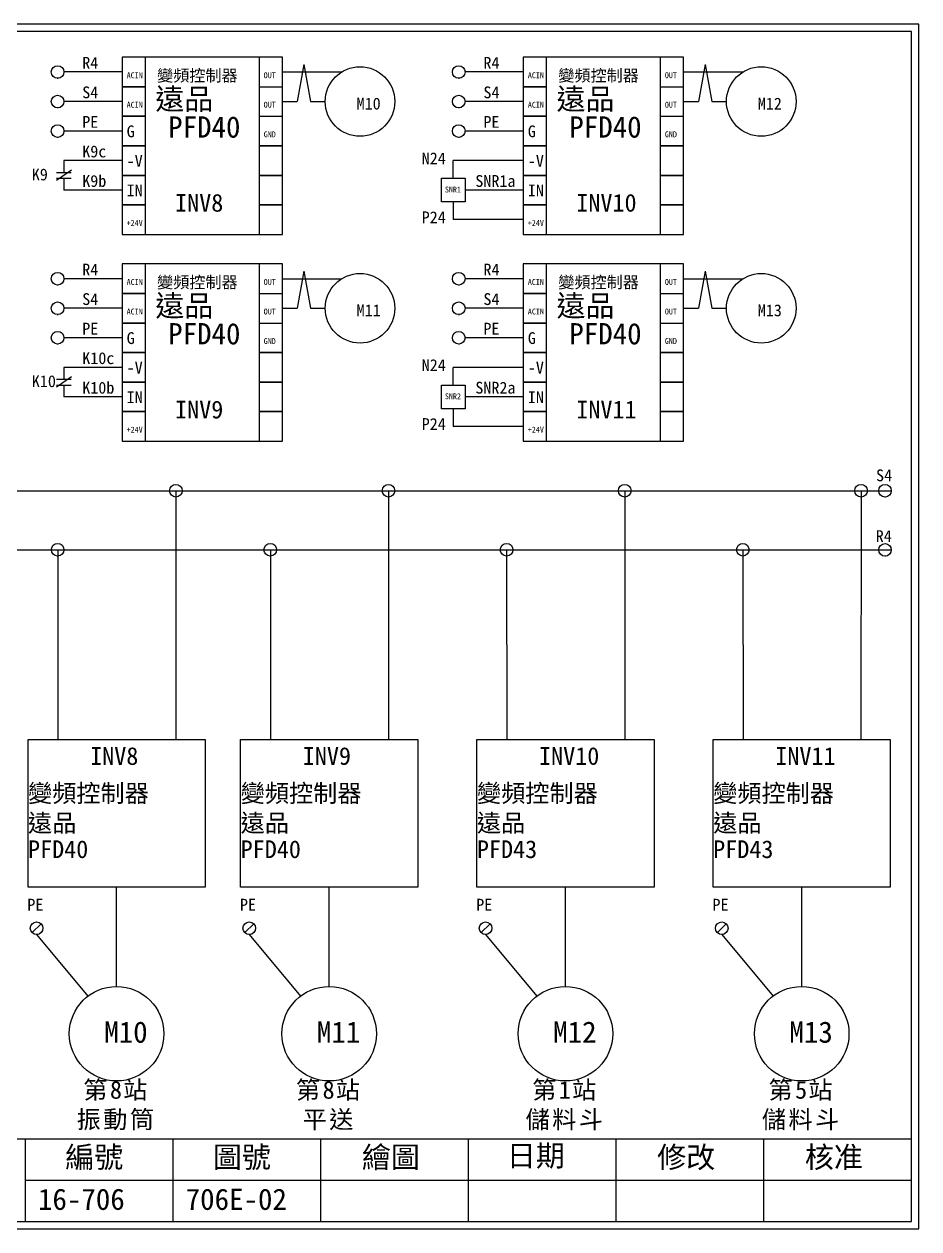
# Model space of a CAD drawing. Extents: x 10 to 297, y 3 to 207.
# Drawn here: x 145.5 to 297, y 3 to 207 of the extents above; entities that cross this region are included whole.
import ezdxf

# ---------------------------------------------------------------- set-up
doc = ezdxf.new("R2010")
doc.units = 0
doc.layers.get('0').update_dxf_attribs({"linetype": 'CONTINUOUS'})
doc.layers.add('圖框層', color=7, linetype='CONTINUOUS')
doc.layers.add('標尺寸層', color=3, linetype='CONTINUOUS')
doc.styles.add('STSL', font='kaiu.ttf')
doc.styles.add('標楷體', font='kaiu.ttf')

msp = doc.modelspace()

# ---------------------------------------------------------------- linework, layer by layer
at = {"color": 7}
for p, q in [((189.24, 201.36), (162.1, 201.36)), ((162.1, 201.36), (162.1, 196.36)), ((166.04, 196.36), (166.04, 201.36)), ((185.3, 201.36), (185.3, 196.36)), ((189.24, 196.36), (189.24, 201.36)), ((257.16, 201.36), (230.02, 201.36)), ((230.02, 201.36), (230.02, 196.36)), ((233.96, 196.36), (233.96, 201.36)), ((253.22, 201.36), (253.22, 196.36)), ((257.16, 196.36), (257.16, 201.36)), ((162.1, 196.36), (166.04, 196.36)), ((162.1, 196.36), (162.1, 191.36)), ((166.04, 191.36), (166.04, 196.36)), ((185.3, 196.36), (189.24, 196.36)), ((185.3, 196.36), (185.3, 191.36)), ((189.24, 191.36), (189.24, 196.36)), ((230.02, 196.36), (233.96, 196.36)), ((230.02, 196.36), (230.02, 191.36)), ((233.96, 191.36), (233.96, 196.36)), ((253.22, 196.36), (257.16, 196.36)), ((253.22, 196.36), (253.22, 191.36)), ((257.16, 191.36), (257.16, 196.36)), ((162.1, 191.36), (166.04, 191.36)), ((162.1, 191.36), (162.1, 186.36)), ((166.04, 186.36), (166.04, 191.36)), ((185.3, 191.36), (189.24, 191.36)), ((185.3, 191.36), (185.3, 186.36)), ((189.24, 186.36), (189.24, 191.36)), ((230.02, 191.36), (233.96, 191.36)), ((230.02, 191.36), (230.02, 186.36)), ((233.96, 186.36), (233.96, 191.36)), ((253.22, 191.36), (257.16, 191.36)), ((253.22, 191.36), (253.22, 186.36)), ((257.16, 186.36), (257.16, 191.36)), ((162.1, 186.36), (166.04, 186.36)), ((162.1, 186.36), (162.1, 181.36)), ((166.04, 181.36), (166.04, 186.36)), ((185.3, 186.36), (189.24, 186.36)), ((185.3, 186.36), (189.24, 186.36)), ((185.3, 186.36), (185.3, 181.36)), ((189.24, 181.36), (189.24, 186.36)), ((230.02, 186.36), (233.96, 186.36)), ((230.02, 186.36), (230.02, 181.36)), ((233.96, 181.36), (233.96, 186.36)), ((253.22, 186.36), (257.16, 186.36)), ((253.22, 186.36), (257.16, 186.36)), ((253.22, 186.36), (253.22, 181.36)), ((257.16, 181.36), (257.16, 186.36)), ((162.1, 181.36), (166.04, 181.36)), ((162.1, 181.36), (162.1, 176.36)), ((166.04, 176.36), (166.04, 181.36)), ((185.3, 181.36), (189.24, 181.36)), ((185.3, 181.36), (185.3, 176.36)), ((189.24, 176.36), (189.24, 181.36)), ((230.02, 181.36), (233.96, 181.36)), ((230.02, 181.36), (230.02, 176.36)), ((233.96, 176.36), (233.96, 181.36)), ((253.22, 181.36), (257.16, 181.36)), ((253.22, 181.36), (253.22, 176.36)), ((257.16, 176.36), (257.16, 181.36)), ((162.1, 176.36), (166.04, 176.36)), ((162.1, 176.36), (166.04, 176.36)), ((162.1, 176.36), (162.1, 171.36)), ((166.04, 171.36), (166.04, 176.36)), ((185.3, 176.36), (189.24, 176.36)), ((185.3, 176.36), (189.24, 176.36)), ((185.3, 176.36), (185.3, 171.36)), ((189.24, 171.36), (189.24, 176.36)), ((230.02, 176.36), (233.96, 176.36)), ((230.02, 176.36), (233.96, 176.36)), ((230.02, 176.36), (230.02, 171.36)), ((233.96, 171.36), (233.96, 176.36)), ((253.22, 176.36), (257.16, 176.36)), ((253.22, 176.36), (257.16, 176.36)), ((253.22, 176.36), (253.22, 171.36)), ((257.16, 171.36), (257.16, 176.36)), ((162.1, 171.36), (166.04, 171.36)), ((185.3, 171.36), (189.24, 171.36)), ((230.02, 171.36), (233.96, 171.36)), ((253.22, 171.36), (257.16, 171.36)), ((189.24, 166.36), (162.1, 166.36)), ((162.1, 166.36), (162.1, 161.36)), ((166.04, 161.36), (166.04, 166.36)), ((185.3, 166.36), (185.3, 161.36)), ((189.24, 161.36), (189.24, 166.36)), ((257.16, 166.36), (230.02, 166.36)), ((230.02, 166.36), (230.02, 161.36)), ((233.96, 161.36), (233.96, 166.36)), ((253.22, 166.36), (253.22, 161.36)), ((257.16, 161.36), (257.16, 166.36)), ((162.1, 161.36), (166.04, 161.36)), ((162.1, 161.36), (162.1, 156.36)), ((166.04, 156.36), (166.04, 161.36)), ((185.3, 161.36), (189.24, 161.36)), ((185.3, 161.36), (185.3, 156.36)), ((189.24, 156.36), (189.24, 161.36)), ((230.02, 161.36), (233.96, 161.36)), ((230.02, 161.36), (230.02, 156.36)), ((233.96, 156.36), (233.96, 161.36)), ((253.22, 161.36), (257.16, 161.36)), ((253.22, 161.36), (253.22, 156.36)), ((257.16, 156.36), (257.16, 161.36)), ((162.1, 156.36), (166.04, 156.36)), ((162.1, 156.36), (162.1, 151.36)), ((166.04, 151.36), (166.04, 156.36)), ((185.3, 156.36), (189.24, 156.36)), ((185.3, 156.36), (185.3, 151.36)), ((189.24, 151.36), (189.24, 156.36)), ((230.02, 156.36), (233.96, 156.36)), ((230.02, 156.36), (230.02, 151.36)), ((233.96, 151.36), (233.96, 156.36)), ((253.22, 156.36), (257.16, 156.36)), ((253.22, 156.36), (253.22, 151.36)), ((257.16, 151.36), (257.16, 156.36)), ((162.1, 151.36), (166.04, 151.36)), ((162.1, 151.36), (162.1, 146.36)), ((166.04, 146.36), (166.04, 151.36)), ((185.3, 151.36), (189.24, 151.36)), ((185.3, 151.36), (189.24, 151.36)), ((185.3, 151.36), (185.3, 146.36)), ((189.24, 146.36), (189.24, 151.36)), ((230.02, 151.36), (233.96, 151.36)), ((230.02, 151.36), (230.02, 146.36)), ((233.96, 146.36), (233.96, 151.36)), ((253.22, 151.36), (257.16, 151.36)), ((253.22, 151.36), (257.16, 151.36)), ((253.22, 151.36), (253.22, 146.36)), ((257.16, 146.36), (257.16, 151.36)), ((162.1, 146.36), (166.04, 146.36)), ((162.1, 146.36), (162.1, 141.36)), ((166.04, 141.36), (166.04, 146.36)), ((185.3, 146.36), (189.24, 146.36)), ((185.3, 146.36), (185.3, 141.36)), ((189.24, 141.36), (189.24, 146.36)), ((230.02, 146.36), (233.96, 146.36)), ((230.02, 146.36), (230.02, 141.36)), ((233.96, 141.36), (233.96, 146.36)), ((253.22, 146.36), (257.16, 146.36)), ((253.22, 146.36), (253.22, 141.36)), ((257.16, 141.36), (257.16, 146.36)), ((162.1, 141.36), (166.04, 141.36)), ((162.1, 141.36), (166.04, 141.36)), ((162.1, 141.36), (162.1, 136.36)), ((166.04, 136.36), (166.04, 141.36)), ((185.3, 141.36), (189.24, 141.36)), ((185.3, 141.36), (189.24, 141.36)), ((185.3, 141.36), (185.3, 136.36)), ((189.24, 136.36), (189.24, 141.36)), ((230.02, 141.36), (233.96, 141.36)), ((230.02, 141.36), (233.96, 141.36)), ((230.02, 141.36), (230.02, 136.36)), ((233.96, 136.36), (233.96, 141.36)), ((253.22, 141.36), (257.16, 141.36)), ((253.22, 141.36), (257.16, 141.36)), ((253.22, 141.36), (253.22, 136.36)), ((257.16, 136.36), (257.16, 141.36)), ((162.1, 136.36), (166.04, 136.36)), ((185.3, 136.36), (189.24, 136.36)), ((230.02, 136.36), (233.96, 136.36)), ((253.22, 136.36), (257.16, 136.36)), ((151.2, 117.96), (151.22, 85.87)), ((187.2, 117.96), (187.22, 85.87)), ((227.2, 117.96), (227.22, 85.87)), ((267.2, 117.96), (267.22, 85.87)), ((148.39, 54.67), (146.88, 53.16)), ((184.39, 54.67), (182.88, 53.16)), ((224.39, 54.67), (222.88, 53.16)), ((264.39, 54.67), (262.88, 53.16))]:
    msp.add_line(p, q, dxfattribs=at)
for centre, radius in [((151.17, 198.86), 1.07), ((219.09, 198.86), 1.07), ((151.17, 193.86), 1.07), ((219.09, 193.86), 1.07), ((151.17, 188.86), 1.07), ((219.09, 188.86), 1.07), ((151.17, 163.86), 1.07), ((219.09, 163.86), 1.07), ((151.17, 158.86), 1.07), ((219.09, 158.86), 1.07), ((151.17, 153.86), 1.07), ((219.09, 153.86), 1.07), ((171.2, 127.96), 1.07), ((207.2, 127.96), 1.07), ((247.2, 127.96), 1.07), ((287.2, 127.96), 1.07), ((291.26, 127.96), 1.07), ((151.19, 117.97), 1.07), ((187.19, 117.97), 1.07), ((227.19, 117.97), 1.07), ((267.19, 117.97), 1.07), ((291.26, 117.96), 1.07), ((147.63, 53.91), 1.07), ((183.63, 53.91), 1.07), ((223.63, 53.91), 1.07), ((263.63, 53.91), 1.07), ((161.16, 36.04), 8), ((197.16, 36.04), 8), ((237.16, 36.04), 8), ((277.16, 36.04), 8)]:
    msp.add_circle(centre, radius, dxfattribs=at)
at = {"layer": '圖框層', "color": 7}
for p, q in [((297, 206.97), (10, 206.97)), ((297, 3), (297, 206.97)), ((295.75, 205.72), (11.25, 205.72)), ((295.75, 4.25), (295.75, 205.72)), ((11.25, 18.25), (295.75, 18.25)), ((145.75, 4.25), (145.75, 18.25)), ((170.75, 4.25), (170.75, 18.25)), ((195.75, 4.25), (195.75, 18.25)), ((220.75, 4.25), (220.75, 18.25)), ((245.75, 4.25), (245.75, 18.25)), ((270.75, 4.25), (270.75, 18.25)), ((145.75, 11.25), (295.75, 11.25)), ((11.25, 4.25), (295.75, 4.25)), ((10, 3), (297, 3))]:
    msp.add_line(p, q, dxfattribs=at)
at = {"layer": '標尺寸層', "color": 7}
for p, q in [((166.04, 201.36), (162.1, 201.36)), ((192.87, 200.15), (191.74, 193.86)), ((192.87, 200.15), (193.99, 193.86)), ((233.96, 201.36), (230.02, 201.36)), ((260.79, 200.15), (259.67, 193.86)), ((260.79, 200.15), (261.92, 193.86)), ((162.1, 198.86), (152.24, 198.86)), ((189.24, 198.86), (199.27, 198.86)), ((230.02, 198.86), (220.16, 198.86)), ((257.16, 198.86), (267.2, 198.86)), ((151.17, 197.79), (151.17, 197.72)), ((166.04, 196.36), (162.1, 196.36)), ((219.09, 197.79), (219.09, 197.72)), ((233.96, 196.36), (230.02, 196.36)), ((162.1, 193.86), (152.24, 193.86)), ((189.24, 193.86), (191.74, 193.86)), ((193.99, 193.86), (196.5, 193.86)), ((230.02, 193.86), (220.16, 193.86)), ((257.16, 193.86), (259.67, 193.86)), ((261.92, 193.86), (264.42, 193.86)), ((151.17, 192.79), (151.17, 192.72)), ((219.09, 192.79), (219.09, 192.72)), ((166.04, 191.36), (162.1, 191.36)), ((166.04, 191.36), (162.1, 191.36)), ((233.96, 191.36), (230.02, 191.36)), ((233.96, 191.36), (230.02, 191.36)), ((151.17, 187.79), (151.17, 187.72)), ((162.1, 188.86), (152.24, 188.86)), ((219.09, 187.79), (219.09, 187.72)), ((230.02, 188.86), (220.16, 188.86)), ((166.04, 186.36), (162.1, 186.36)), ((189.24, 186.36), (185.3, 186.36)), ((233.96, 186.36), (230.02, 186.36)), ((257.16, 186.36), (253.22, 186.36)), ((162.1, 183.86), (152.24, 183.86)), ((152.24, 183.86), (152.24, 181.86)), ((218.16, 180.86), (218.16, 183.86)), ((230.02, 183.86), (218.16, 183.86)), ((153.51, 182.26), (150.98, 180.51)), ((150.99, 181.86), (153.49, 181.86)), ((150.99, 180.86), (153.49, 180.86)), ((152.24, 180.86), (152.24, 178.86)), ((166.04, 181.36), (162.1, 181.36)), ((189.24, 181.36), (185.3, 181.36)), ((216.16, 180.86), (220.16, 180.86)), ((216.16, 176.86), (216.16, 180.86)), ((220.16, 180.86), (220.16, 176.86)), ((233.96, 181.36), (230.02, 181.36)), ((257.16, 181.36), (253.22, 181.36)), ((162.1, 178.86), (152.24, 178.86)), ((230.02, 178.86), (220.16, 178.86)), ((166.04, 176.36), (162.1, 176.36)), ((189.24, 176.36), (185.3, 176.36)), ((220.16, 176.86), (216.16, 176.86)), ((218.16, 176.86), (218.16, 173.86)), ((233.96, 176.36), (230.02, 176.36)), ((257.16, 176.36), (253.22, 176.36)), ((230.02, 173.86), (218.16, 173.86)), ((162.1, 171.36), (189.24, 171.36)), ((230.02, 171.36), (257.16, 171.36)), ((166.04, 166.36), (162.1, 166.36)), ((233.96, 166.36), (230.02, 166.36)), ((162.1, 163.86), (152.24, 163.86)), ((189.24, 163.86), (199.27, 163.86)), ((192.87, 165.15), (191.74, 158.86)), ((192.87, 165.15), (193.99, 158.86)), ((230.02, 163.86), (220.16, 163.86)), ((257.16, 163.86), (267.2, 163.86)), ((260.79, 165.15), (259.67, 158.86)), ((260.79, 165.15), (261.92, 158.86)), ((151.17, 162.79), (151.17, 162.72)), ((166.04, 161.36), (162.1, 161.36)), ((219.09, 162.79), (219.09, 162.72)), ((233.96, 161.36), (230.02, 161.36)), ((151.17, 157.79), (151.17, 157.72)), ((162.1, 158.86), (152.24, 158.86)), ((189.24, 158.86), (191.74, 158.86)), ((193.99, 158.86), (196.5, 158.86)), ((219.09, 157.79), (219.09, 157.72)), ((230.02, 158.86), (220.16, 158.86)), ((257.16, 158.86), (259.67, 158.86)), ((261.92, 158.86), (264.42, 158.86)), ((166.04, 156.36), (162.1, 156.36)), ((166.04, 156.36), (162.1, 156.36)), ((233.96, 156.36), (230.02, 156.36)), ((233.96, 156.36), (230.02, 156.36)), ((162.1, 153.86), (152.24, 153.86)), ((230.02, 153.86), (220.16, 153.86)), ((151.17, 152.79), (151.17, 152.72)), ((166.04, 151.36), (162.1, 151.36)), ((189.24, 151.36), (185.3, 151.36)), ((219.09, 152.79), (219.09, 152.72)), ((233.96, 151.36), (230.02, 151.36)), ((257.16, 151.36), (253.22, 151.36)), ((153.51, 147.26), (150.98, 145.51)), ((162.1, 148.86), (152.24, 148.86)), ((152.24, 148.86), (152.24, 146.86)), ((218.16, 145.86), (218.16, 148.86)), ((230.02, 148.86), (218.16, 148.86)), ((150.99, 146.86), (153.49, 146.86)), ((150.99, 145.86), (153.49, 145.86)), ((152.24, 145.86), (152.24, 143.86)), ((166.04, 146.36), (162.1, 146.36)), ((189.24, 146.36), (185.3, 146.36)), ((216.16, 145.86), (220.16, 145.86)), ((216.16, 141.86), (216.16, 145.86)), ((220.16, 145.86), (220.16, 141.86)), ((233.96, 146.36), (230.02, 146.36)), ((257.16, 146.36), (253.22, 146.36)), ((162.1, 143.86), (152.24, 143.86)), ((230.02, 143.86), (220.16, 143.86)), ((166.04, 141.36), (162.1, 141.36)), ((189.24, 141.36), (185.3, 141.36)), ((220.16, 141.86), (216.16, 141.86)), ((218.16, 141.86), (218.16, 138.86)), ((233.96, 141.36), (230.02, 141.36)), ((257.16, 141.36), (253.22, 141.36)), ((230.02, 138.86), (218.16, 138.86)), ((162.1, 136.36), (189.24, 136.36)), ((230.02, 136.36), (257.16, 136.36)), ((15.29, 127.96), (217.6, 127.96)), ((171.2, 127.96), (171.19, 85.88)), ((171.19, 126.89), (171.19, 126.82)), ((207.2, 127.96), (207.19, 85.88)), ((207.19, 126.89), (207.19, 126.82)), ((217.6, 127.96), (292.33, 127.96)), ((247.2, 127.96), (247.19, 85.88)), ((247.19, 126.89), (247.19, 126.82)), ((287.2, 127.96), (287.19, 85.88)), ((287.19, 126.89), (287.19, 126.82)), ((291.26, 126.89), (291.26, 126.82)), ((15.29, 117.96), (197.6, 117.96)), ((151.19, 116.89), (151.19, 116.83)), ((187.19, 116.89), (187.19, 116.83)), ((197.6, 117.96), (292.33, 117.96)), ((227.19, 116.89), (227.19, 116.83)), ((267.19, 116.89), (267.19, 116.83)), ((291.26, 116.89), (291.26, 116.82)), ((146.17, 85.87), (171.16, 85.88)), ((146.17, 60.87), (146.17, 85.87)), ((171.16, 85.88), (176.16, 85.88)), ((176.16, 85.88), (176.16, 60.88)), ((182.17, 85.87), (207.16, 85.88)), ((182.17, 60.87), (182.17, 85.87)), ((207.16, 85.88), (212.16, 85.88)), ((212.16, 85.88), (212.16, 60.88)), ((222.17, 85.87), (247.16, 85.88)), ((222.17, 60.87), (222.17, 85.87)), ((247.16, 85.88), (252.16, 85.88)), ((252.16, 85.88), (252.16, 60.88)), ((262.17, 85.87), (287.16, 85.88)), ((262.17, 60.87), (262.17, 85.87)), ((287.16, 85.88), (292.16, 85.88)), ((292.16, 85.88), (292.16, 60.88)), ((176.16, 60.88), (146.17, 60.87)), ((161.16, 44.04), (161.16, 60.87)), ((212.16, 60.88), (182.17, 60.87)), ((197.16, 44.04), (197.16, 60.87)), ((252.16, 60.88), (222.17, 60.87)), ((237.16, 44.04), (237.16, 60.87)), ((292.16, 60.88), (262.17, 60.87)), ((277.16, 44.04), (277.16, 60.87)), ((147.63, 52.84), (156.31, 42.4)), ((183.63, 52.84), (192.31, 42.4)), ((223.63, 52.84), (232.31, 42.4)), ((263.63, 52.84), (272.31, 42.4))]:
    msp.add_line(p, q, dxfattribs=at)
for centre in [(202.38, 193.86), (270.31, 193.86), (202.38, 158.86), (270.31, 158.86)]:
    msp.add_circle(centre, 5.89, dxfattribs=at)

# ---------------------------------------------------------------- texts
at = {"color": 7, "char_height": 3, "width": 27.9333, "attachment_point": 2, "style": '標楷體'}
for s, insert in [('{\\T1.1;第8站\\P振動筒}', (161.16, 28.04)), ('{\\T1.1;第8站\\P平送}', (197.16, 28.04)), ('{\\T1.1;第1站\\P儲料斗}', (237.16, 28.04)), ('{\\T1.1;第5站\\P儲料斗}', (277.16, 28.04))]:
    msp.add_mtext(s, dxfattribs=dict(at, insert=insert))
at = {"layer": '圖框層', "color": 7, "style": 'STSL'}
for s, height, p in [('R4', 2, (155.35, 199.41)), ('R4', 2, (223.27, 199.41)), ('ACIN', 1, (162.87, 197.81)), ('變頻控制器', 2, (168.02, 197.27)), ('OUT', 1, (186.07, 197.81)), ('ACIN', 1, (230.79, 197.81)), ('變頻控制器', 2, (235.95, 197.27)), ('OUT', 1, (253.99, 197.81)), ('S4', 2, (155.35, 194.41)), ('遠品', 3.6, (167.72, 192.49)), ('S4', 2, (223.27, 194.41)), ('遠品', 3.6, (235.65, 192.49)), ('ACIN', 1, (162.87, 192.81)), ('OUT', 1, (186.07, 192.81)), ('M10', 2, (201.8, 192.51)), ('ACIN', 1, (230.79, 192.81)), ('OUT', 1, (253.99, 192.81)), ('M12', 2, (269.72, 192.51)), ('PE', 2, (155.35, 189.41)), ('G', 2, (162.87, 187.81)), ('PFD40', 3.6, (169.89, 187.75)), ('PE', 2, (223.27, 189.41)), ('G', 2, (230.79, 187.81)), ('PFD40', 3.6, (237.81, 187.75)), ('GND', 1, (186.07, 187.81)), ('GND', 1, (253.99, 187.81)), ('K9c', 2, (155.35, 184.41)), ('-V', 2, (162.87, 182.81)), ('N24', 2, (212.82, 183.23)), ('-V', 2, (230.79, 182.81)), ('K9', 2, (146.81, 180.51)), ('K9b', 2, (155.35, 179.41)), ('IN', 2, (162.87, 177.81)), ('SNR1a', 2, (221.9, 179.41)), ('IN', 2, (230.79, 177.81)), ('INV8', 3, (171.07, 175.22)), ('SNR1', 1, (216.75, 178.46)), ('INV10', 3, (239, 175.22)), ('+24V', 1, (162.87, 172.81)), ('P24', 2, (212.82, 173.26)), ('+24V', 1, (230.79, 172.81)), ('R4', 2, (155.35, 164.41)), ('R4', 2, (223.27, 164.41)), ('ACIN', 1, (162.87, 162.81)), ('變頻控制器', 2, (168.02, 162.27)), ('OUT', 1, (186.07, 162.81)), ('ACIN', 1, (230.79, 162.81)), ('變頻控制器', 2, (235.95, 162.27)), ('OUT', 1, (253.99, 162.81)), ('S4', 2, (155.35, 159.41)), ('遠品', 3.6, (167.72, 157.49)), ('S4', 2, (223.27, 159.41)), ('遠品', 3.6, (235.65, 157.49)), ('M11', 2, (201.8, 157.51)), ('M13', 2, (269.72, 157.51)), ('ACIN', 1, (162.87, 157.81)), ('OUT', 1, (186.07, 157.81)), ('ACIN', 1, (230.79, 157.81)), ('OUT', 1, (253.99, 157.81)), ('PE', 2, (155.35, 154.41)), ('PFD40', 3.6, (169.89, 152.75)), ('PE', 2, (223.27, 154.41)), ('PFD40', 3.6, (237.81, 152.75)), ('G', 2, (162.87, 152.81)), ('GND', 1, (186.07, 152.81)), ('G', 2, (230.79, 152.81)), ('GND', 1, (253.99, 152.81)), ('K10c', 2, (155.35, 149.41)), ('-V', 2, (162.87, 147.81)), ('N24', 2, (212.82, 148.23)), ('-V', 2, (230.79, 147.81)), ('K10', 2, (146.81, 145.51)), ('K10b', 2, (155.35, 144.41)), ('SNR2a', 2, (221.9, 144.41)), ('IN', 2, (162.87, 142.81)), ('INV9', 3, (171.07, 140.22)), ('SNR2', 1, (216.75, 143.46)), ('IN', 2, (230.79, 142.81)), ('INV11', 3, (239, 140.22)), ('+24V', 1, (162.87, 137.81)), ('P24', 2, (212.82, 138.26)), ('+24V', 1, (230.79, 137.81)), ('S4', 2, (289.74, 129.57)), ('R4', 2, (289.69, 119.29)), ('INV8', 3, (156.69, 81.56)), ('INV9', 3, (192.69, 81.56)), ('INV10', 3, (232.69, 81.56)), ('INV11', 3, (272.69, 81.56)), ('變頻控制器', 3, (146.17, 75.26)), ('變頻控制器', 3, (182.17, 75.26)), ('變頻控制器', 3, (222.17, 75.26)), ('變頻控制器', 3, (262.17, 75.26)), ('遠品', 3, (146.17, 70.23)), ('遠品', 3, (182.17, 70.23)), ('遠品', 3, (222.17, 70.23)), ('遠品', 3, (262.17, 70.23)), ('PFD40', 3, (146.17, 65.78)), ('PFD40', 3, (182.17, 65.78)), ('PFD43', 3, (222.17, 65.78)), ('PFD43', 3, (262.17, 65.78)), ('PE', 2, (146.05, 56.89)), ('PE', 2, (182.05, 56.89)), ('PE', 2, (222.05, 56.89)), ('PE', 2, (262.05, 56.89)), ('M10', 3.6, (159.08, 34.52)), ('M11', 3.6, (195.08, 34.52)), ('M12', 3.6, (235.08, 34.52)), ('M13', 3.6, (275.08, 34.52)), ('編號', 3.6, (152.47, 13.34)), ('圖號', 3.6, (177.47, 13.34)), ('繪圖', 3.6, (202.69, 13.34)), ('日期', 3.6, (227.22, 13.59)), ('修改', 3.6, (252.69, 13.34)), ('核准', 3.6, (277.69, 13.34)), ('16-706', 3.6, (147.86, 6.22)), ('706E-02', 3.6, (172.86, 6.22))]:
    msp.add_text(s, height=height, dxfattribs=at).set_placement(p)

doc.saveas('drawing.dxf')
